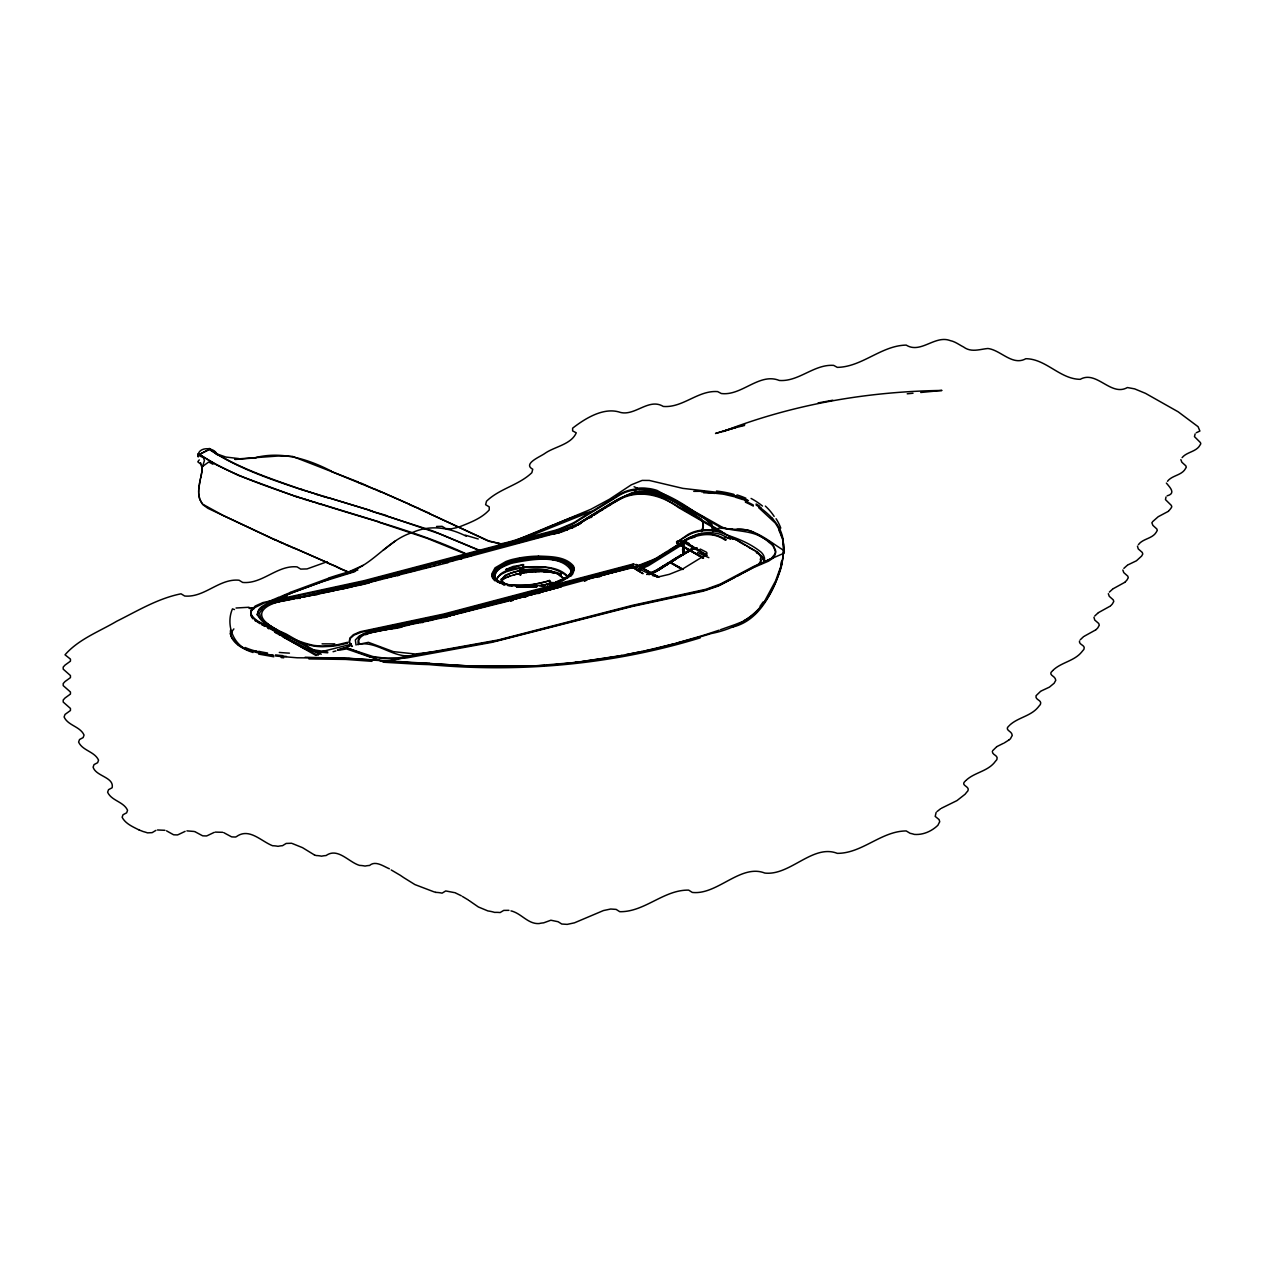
<?xml version="1.0" encoding="UTF-8"?>
<svg xmlns="http://www.w3.org/2000/svg" width="1264" height="1264" viewBox="0 0 1264 1264"><rect width="100%" height="100%" fill="white"/><g stroke="black" fill="none" stroke-linecap="round" stroke-linejoin="round"><path stroke-width="1.5" d="M570.917 567.805L570.838 573.35L566.304 578.233L570.443 574.693L572.276 571.123L571.755 567.662L568.879 564.502L556.697 559.762L538.685 558.167M492.992 575.057L493.323 577.142M572.26 572.94L572.845 568.832M783.664 550.662L783.585 543.899M498.553 582.056L494.73 577.585L495.82 571.628M198.669 491.822L198.701 489.99M571.312 570.838C561.137 553.648 530.169 559.557 512.599 563.033A41.917 24.19 0 0 0 509.755 563.934C503.925 566.351 495.614 569.163 494.635 576.289M493.039 576.258L492.976 575.009M202.019 470.287L202.05 468.881M257.019 614.478C262.312 599.942 283.231 602.659 295.681 598.188M783.269 554.454L783.664 549.571M198.701 490.369L199.127 485.645M494.556 575.989L494.635 574.409M783.554 551.546L782.953 558.009M703.416 525.508L701.646 530.912M783.475 552.589L783.633 550.393A162.866 82.681 -0.1 0 0 782.906 543.109M201.908 471.425L202.019 469.924M198.796 488.915L199.87 481.363M197.848 453.95L198.227 456.968C196.615 446.65 214.043 446.129 217.266 454.74L214.043 451.469M494.587 575.768L494.998 577.522M713.101 531.544L711.695 524.102L704.68 517.845A83.456 48.174 0 0 0 703.637 517.229L695.737 512.694C673.665 497.1 641.243 477.444 615.284 497.179M783.396 553.49L781.989 563.744A211.104 114.187 10.4 0 1 779.256 573.303C770.613 595.834 758.084 621.145 732.298 627.118M783.253 554.643L782.953 556.871M500.007 574.946L497.163 577.885L496.531 580.934M201.75 472.562L201.908 471.061M782.669 558.72L782.811 557.787M782.669 558.83L782.179 561.516M201.75 472.199L201.308 475.011M199.349 484.57L200.17 479.957M493.055 574.456L493.45 572.955M712.975 531.417L711.49 524.607L704.68 518.682A83.456 48.174 0 0 0 703.637 518.066C678.847 502.803 644.656 476.038 615.284 498.016M782.353 560.742L781.989 562.654A211.104 114.187 10.4 0 1 779.24 572.213C769.444 605.804 745.76 626.802 711.332 633.517A332.938 223.633 13.3 0 1 700.288 636.803L654.531 649.017L615.094 656.743M201.545 473.415L200.755 477.602M200.17 480.32L200.455 478.582M201.039 475.928L200.455 478.961M571.044 571.881L571.312 569.021M557.487 584.379L556.16 583.62L556.16 581.898L568.452 576.416L572.845 571.202M781.579 564.329L775.685 580.634M230.554 629.978C228.926 642.159 243.288 649.364 253.069 652.508M318.512 654.152L322.462 651.466L351.013 644.324M493.308 573.493L494.414 571.265M202.035 468.201L204.436 460.491L203.362 457.631L199.064 455.609L198.527 454.266M775.59 580.855L764.088 602.17M570.901 572.229L570.554 573.082L570.838 572.339M572.434 572.418L571.928 573.556M349.543 646.22L350.981 643.629L349.291 645.809L343.113 648.748M570.617 572.797L569.59 574.472M701.646 531.623L703.29 527.594L703.037 522.759A26.923 15.547 0 0 0 700.983 518.856C682.497 506.88 662.747 489.816 639.252 491.491M1109.365 592.089L1112.699 589.056M1080.246 639.789L1083.422 636.772M1036.385 695.39L1040.477 691.455M1138.374 544.721C1142.735 538.559 1152.373 538.827 1156.276 532.176A46.452 11.992 -79.1 0 1 1157.287 530.406A33.322 5.34 83.4 0 0 1156.844 528.984L1152.879 525.366L1151.852 522.727M1123.87 568.373L1127.204 565.356M1094.75 616.01L1098.195 612.803M572.608 574.204L574.077 570.222A16.005 9.243 0 0 0 573.335 567.346C565.024 557.55 550.203 557.993 538.417 557.424A66.96 38.663 0 0 0 519.773 559.209L512.347 560.837A44.114 25.47 0 0 0 505.837 562.986L495.061 569.306L491.886 575.262A16.163 9.338 0 0 0 492.644 578.169M992.888 750.468L996.68 746.74M1182.109 457.647C1186.817 451.769 1196.487 451.943 1200.121 444.928A49.185 12.703 -79.1 0 1 1200.8 443.79A35.25 5.641 83.4 0 0 1200.405 442.558L1194.448 436.617L1195.128 433.915M1167.494 481.284C1172.028 475.232 1181.793 475.501 1185.506 468.581A48.316 12.482 -79.1 0 1 1186.296 467.238A35.313 5.656 83.4 0 0 1185.837 465.831L1181.872 462.245L1180.86 459.622M1036.053 695.927C1034.932 700.13 1042.5 699.956 1040.351 704.554A53.23 19.434 -73.9 0 0 1037.87 707.524C1030.476 716.23 1017.978 717.51 1009.762 725.078M1079.456 641.053C1078.824 645.193 1085.918 644.861 1083.864 649.443A53.878 19.671 -73.9 0 0 1081.605 652.113C1074.116 661.214 1061.033 662.352 1052.817 670.457M1137.458 546.143L1138.248 548.908L1142.277 552.447A33.622 5.388 83.4 0 1 1142.782 554.059A45.962 11.866 -79.1 0 0 1141.661 556.034L1136.447 560.774L1127.772 564.961M1152.42 521.827L1158.203 516.723L1168.284 511.367M1093.945 617.274L1094.75 620.055L1098.716 623.468A32.785 5.246 83.4 0 1 1099.285 625.253A44.919 11.597 -79.1 0 0 1097.8 627.892L1096.046 629.646M572.608 572.592L574.077 568.674A16.005 9.117 -0.1 0 0 573.335 565.83C564.961 556.144 550.188 556.634 538.417 556.065M494.082 571.913L496.12 569.337M495.899 571.691L496.736 570.475M252.437 607.715L249.024 608.316L253.511 609.027L252.437 607.715C245.785 618.76 263.907 623.105 270.354 628.082L313.867 653.204A22.942 13.24 60 0 0 318.228 655.21M761.133 606.42L754.971 613.609M569.859 573.967L568.516 575.61M494.682 571.059L495.757 569.701M496.246 571.217L497.526 569.669M571.249 574.346L570.159 575.705M548.734 583.462L545.937 584.647M571.044 574.583L570.396 575.468M634.907 490.938L637.372 488.236A27.776 16.037 0 0 1 644.956 488.109L650.012 488.678A31.805 18.36 0 0 1 657.122 490.448L719.706 525.777C730.229 532.729 743.975 525.935 754.513 532.887M496.847 570.522L498.285 568.99M1167.146 495.82C1176.231 493.434 1169.911 487.383 1166.356 483.069M1166.008 496.989L1165.455 499.596L1171.333 505.41A34.096 5.467 83.4 0 1 1171.791 506.832A47.068 12.15 -79.1 0 0 1170.891 508.381L1168.568 511.146M570.854 576.163L571.818 575.183M1052.596 670.694C1047.714 674.66 1053.955 675.719 1055.203 678.531A31.268 5.009 83.4 0 1 1055.772 680.332A43.355 11.186 -79.1 0 0 1054.176 683.208L1049.42 687.126L1041.03 691.06M1009.083 725.757C1004.359 729.565 1010.189 730.861 1011.627 733.452A30.936 4.961 83.4 0 1 1012.259 735.443A42.565 10.997 -79.1 0 0 1010.442 738.792L1009.035 739.882M966.028 780.362C974.133 772.667 986.663 771.546 994.136 762.935A52.851 19.308 -73.9 0 1 996.854 759.648C998.686 755.082 992.24 755.43 992.319 751.369M965.57 780.82C959.487 785.829 970.341 785.924 967.845 790.916A51.397 18.77 -73.9 0 0 965.127 794.203L956.959 800.602L941.554 808.186M937.019 811.567L940.653 808.707M936.118 812.468L935.202 816.402L939.057 819.578A27.887 4.471 83.4 0 1 939.737 821.758A31.189 8.058 -79.1 0 0 937.935 825.234C931.679 831.285 923.115 835.077 914.362 834.414A28.946 23.179 19.1 0 0 910.112 833.308L906.209 830.938C881.261 831.08 862.301 853.405 837.305 853.358C812.784 843.736 790.174 875.936 764.799 873.061C740.641 863.533 717.32 895.307 692.277 892.416L688.659 890.125C663.805 889.651 644.64 912.166 619.755 911.692L616.137 909.401L610.702 909.021L603.449 910.554L574.441 922.831L567.188 924.379L561.753 924.016L558.119 921.725L550.867 920.224L543.615 922.862A22.12 17.712 -19.1 0 0 539.08 923.573C528.526 924.221 522.032 914.393 512.694 911.36M570.159 575.547L569.132 576.653M496.246 569.385L497.352 568.279M497.89 569.495L498.695 568.658M568.99 576.605L566.951 576.005M466.353 536.299C449.621 527.546 430.234 524.513 412.585 532.476C387.985 539.823 373.322 564.629 348.722 572.055L336.508 567.015M383.197 550.235L395.585 540.787M498.838 568.705L499.896 567.757M568.547 576.953L567.773 577.695M1008.751 740.104L1004.106 743.042M1110.835 605.646L1112.415 603.892A45.204 11.676 -79.1 0 1 1113.774 601.49A32.343 5.182 83.4 0 0 1113.268 599.879L1109.255 596.308L1108.338 593.701M1095.762 629.867L1083.975 636.392M566.304 577.395L567.204 576.574M1124.77 582.341L1113.268 588.676M1125.055 582.119L1127.03 579.939A45.551 11.755 -79.1 0 1 1128.278 577.743A32.959 5.277 83.4 0 0 1127.772 576.147L1123.759 572.592L1122.843 570.001M1110.266 606.088L1098.479 612.613M568.089 577.3L567.267 578.027M201.94 466.89L208.734 462.008L213.016 464.251M199.238 459.891L197.863 461.676A3.602 1.517 0.3 0 0 198.227 462.229L200.549 463.935L201.94 467.269M498.443 567.631L502.361 565.134M567.599 577.632L565.845 578.754M500.054 567.82L502.882 565.924M996.964 746.55L1003.189 743.437M500.212 567.71L503.088 565.83M667.787 563.254L663.221 566.098A104.675 60.435 0 0 0 661.688 567.078L658.655 569.069A46.057 26.591 0 0 1 652.935 572.023L651.687 572.576L654.72 571.217A36.672 21.172 0 0 0 656.427 570.348L665.717 564.534L662.383 566.477M668.308 563.76L663.221 566.936A104.675 60.435 0 0 0 661.688 567.915L658.655 569.906A46.057 26.591 0 0 1 652.935 572.861L651.687 573.414L654.72 572.055A36.672 21.172 0 0 0 656.427 571.186L662.004 567.805M498.948 567.283L502.566 565.024M565.814 577.553L564.629 578.47M661.388 555.496L667.534 551.61M662.257 556.002L668.403 552.099M663.015 567.315L657.296 570.854A36.672 21.172 0 0 1 655.589 571.723L652.556 573.066M661.135 555.67L658.054 557.614A43.26 24.98 0 0 1 653.535 559.968L651.371 560.9M662.004 556.16L658.923 558.119A43.26 24.98 0 0 1 654.404 560.473L652.24 561.39M661.135 567.299L658.054 569.258A43.26 24.98 0 0 1 653.535 571.612L651.371 572.529M662.636 567.315L663.505 566.809M660.63 568.642L667.108 564.708M580.871 522.822L579.323 523.817M581.029 522.711L590.193 517.023M663.758 566.651L666.586 564.866M565.656 578.675L563.965 579.544M661.246 568.294L658.923 569.748A43.26 24.98 0 0 1 654.404 572.118L652.24 573.034M663.142 566.983L665.717 565.371M581.882 522.269L577.19 525.097M684.883 553.474L685.91 552.826M685.752 553.142L693.509 548.908M501.144 580.366L502.013 579.623M584.979 519.504L577.19 524.434M685.246 553.474L683.176 554.754M606.467 506.169L608.553 504.857M608.9 505.679L605.993 507.591M605.962 506.501L577.648 523.928L559.873 531.149L365.817 582.356L270.385 603.781L263.054 607.763L259.562 613.024L260.763 618.554L266.562 623.689A83.74 48.348 0 0 0 268.616 624.922L277.748 630.167M608.174 506.216L611.176 504.447M682.686 538.622L687.885 535.383A27.223 15.721 0 0 1 724.825 534.166M606.309 507.322L574.283 526.567M683.35 554.454L694.457 547.786M688.232 551.388L680.427 556.255M639.252 491.475A29.451 17.143 0.1 0 0 632.253 492.676L616.642 500.102L585.99 518.761M666.349 564.155L673.127 559.936M674.692 558.972L693.983 547.928M683.555 553.474L693.557 547.375M672.29 561.327L666.871 564.66M670.742 562.464L672.29 561.5M584.205 516.091L614.178 497.795M584.205 516.929L614.178 498.632M589.703 517.245L596.482 513.121M597.035 512.694L602.77 509.218M611.112 503.973L601.237 510.087M597.003 513.168L596.276 513.626L597.066 513.2M589.672 517.703L591.204 516.834M597.73 512.71L598.536 512.299M599.942 511.351L600.874 510.846M602.328 509.866L603.133 509.455M590.825 517.592L591.884 516.929M706.292 555.512A5.672 3.271 0 0 0 705.549 554.928L683.397 542.24A4.945 2.86 0 0 0 676.793 542.272L687.885 534.577A27.223 15.721 0 0 1 724.825 533.361M676.524 542.43L681.644 539.27M668.83 550.298L681.28 542.588M669.083 550.646L681.58 542.904M683.303 554.517L683.808 542.572L682.607 542.272M669.699 550.804C685.072 538.843 707.034 527.341 725.441 540.297M669.952 551.136L682.449 543.409M683.476 542.777L683.745 554.169L682.939 542.066M671.674 560.663L681.422 554.643M671.563 560.916L668.308 562.922M672.085 561.421L673.127 560.774M674.692 559.81L681.786 555.417M668.83 563.444L671.042 562.069M671.421 561.832L673.838 560.363M676.082 558.941L682.829 554.77M583.668 516.423L580.555 518.366A104.675 60.435 0 0 0 579.023 519.362L575.973 521.353A46.057 26.591 0 0 1 570.254 524.291L561.516 527.989A48.964 28.266 0 0 1 554.785 530.374L363.937 580.713L262.88 602.58L255.202 606.056L251.015 610.796L251.315 615.647L255.676 620.261A43.576 25.154 0 0 0 256.892 621.051A77.973 45.014 0 0 0 258.867 622.22L285.696 637.688M583.668 517.26L580.555 519.204A104.675 60.435 0 0 0 579.023 520.199L575.973 522.19A46.057 26.591 0 0 1 570.254 525.129L561.516 528.826A48.964 28.266 0 0 1 554.785 531.212L363.937 581.551L264.05 603.086L253.511 608.221L251.015 611.634L250.762 614.952M595.202 513.832L598.583 511.809M682.307 541.956C694.6 532.049 713.149 531.149 726.326 539.807M681.928 544.863L648.432 565.719L638.573 570.08M672.969 560.031L675.561 558.435M672.969 560.868L676.177 558.925M673.838 560.537L676.43 558.925M609.343 505.047L626.091 495.583L632.269 493.387A29.451 17.001 0 0 1 639.252 492.186C662.747 490.511 682.497 507.575 700.983 519.551A26.923 15.547 0 0 1 703.037 523.47L703.321 524.829M689.417 544.594L683.808 540.708L696.575 534.561A26.133 15.089 0 0 1 702.579 533.171L704.68 532.902A24.743 14.283 0 0 1 717.431 533.582A25.454 14.694 0 0 1 721.349 534.64L730.371 539.175M667.787 550.946L656.427 558.04A36.672 21.172 0 0 1 654.72 558.909L651.687 560.252M668.656 551.436L660.993 556.318A56.39 32.564 0 0 1 655.637 559.446M666.491 563.886L667.534 563.238M679.716 555.86L681.28 554.896M680.759 556.049L679.716 556.697M666.223 565.04L668.656 563.744M609.058 504.589L617.685 499.549A83.977 48.49 0 0 1 619.929 498.332L622.141 497.273A32.88 18.976 0 0 1 662.32 497.668M681.612 555.56L682.449 555.038M501.223 579.781L505.632 577.474M687.442 551.862L690.855 549.966M611.002 504.383L618.617 499.991A89.839 51.871 0 0 1 620.245 499.122C639.157 489.184 661.894 495.188 678.231 507.37L720.543 531.796M565.672 578.58L564.171 579.433M681.928 543.789L648.432 564.36L638.573 568.658M578.28 524.465L559.873 532.191L447.077 562.512M502.013 579.844L504.289 578.391M363.084 565.356L347.6 572.371M577.759 525.208L578.659 524.765M502.187 579.734L505.094 577.996M501.097 579.133L505.237 577.048L505.316 578.106M520.168 569.543L520.42 575.294L520.784 569.479M560.331 573.335L560.584 576.416L560.947 573.271M584.268 580.603L585.374 580.413M657.138 576.937L636.108 564.502L658.876 577.048M702.515 557.93L677.141 542.967L703.527 557.614M677.141 543.536L699.182 555.67M681.865 569.448L669.857 562.006L683.208 569.321M669.857 562.575L682.165 569.29L706.513 554.359A5.435 2.639 -4.5 0 0 706.45 552.194L700.209 549.034M365.659 634.733L375.756 630.531L449.589 614.762L632.521 566.383L640.374 570.791M676.524 541.624L676.809 541.482A4.945 2.86 0 0 1 683.382 541.387L689.37 538.085L694.758 537.279M563.697 578.833L562.733 579.512M563.507 578.944L562.527 579.623M712.059 530.453L719.516 528.004L732.757 529.3M734.969 577.316L718.268 586.069L703.274 591.141L632.205 606.483L491.933 642.349L407.103 657.865L393.088 659.208L370.336 657.122L346.51 648.938L339.984 650.044M741.273 573.761L756.441 565.719A24.364 12.656 7.6 0 0 759.474 563.049L760.612 560.995A24.537 12.719 7.5 0 0 760.912 557.677L760.185 555.512A24.474 12.134 6.8 0 0 757.784 552.336L736.248 539.554L724.857 537.2M737.054 576.226L741.225 574.03M503.483 565.782L504.494 565.119M253.495 608.837L254.427 608.363M562.148 580.824L563.128 580.144L561.722 580.855M296.55 496.815L238.232 475.327L216.428 464.836L199.238 454.519L209.397 449.131C238.754 468.723 272.834 479.246 305.762 491.017M199.238 454.519L209.397 449.526C237.537 468.107 269.785 479.056 301.559 489.658M504.083 565.482L504.921 564.913M504.478 578.501L505.726 577.695M562.322 579.56L561.074 580.318M562.132 579.655L560.853 580.413M575.104 526.567L576.084 526.156M1196.265 432.746L1199.899 431.04L1198.082 426.695L1178.143 411.795L1145.5 393.357L1134.63 388.87L1127.377 387.542C1110.866 396.864 1096.678 370.004 1080.246 379.326C1060.006 379.2 1046.134 358.865 1025.847 358.707C1012.417 366.228 1000.74 350.017 987.895 348.501C979.821 349.227 971.258 352.751 963.595 347.015C959.139 344.788 955.173 341.564 950.165 340.585C934.981 334.739 920.761 354.125 906.209 345.104C881.387 345.499 862.143 366.987 837.305 367.366L833.687 365.391C814.063 364 798.911 381.902 779.303 380.464C759.301 372.359 741.778 396.153 721.286 393.515L717.668 391.603C698.107 390.07 682.844 408.082 663.268 406.439C648.321 397.354 634.117 417.578 618.744 411.906C602.849 407.482 584.948 418.605 572.624 428.18L572.624 430.898L576.258 432.825C571.233 444.596 554.39 446.619 544.816 453.46C540.344 456.731 522.38 463.777 532.744 469.244L531.844 472.704C518.761 485.281 499.533 488.583 486.514 501.208L485.613 504.684L489.231 506.896L489.231 509.929C481.189 518.793 469.26 522.869 458.421 527.278M503.42 564.771L504.984 563.886M504.699 565.182L505.553 564.613M682.244 569.163L669.256 574.346L659.824 576.558A9.148 3.618 -4.8 0 1 656.616 576.558L652.714 575.673M655.589 559.415L652.556 560.758M744.354 620.908L735.032 624.574M505.126 564.976L506.216 564.329M278.475 597.398L267.81 601.933M275.742 599.736L278.475 598.472M337.583 650.044L344.013 647.832L348.311 648.321L381.807 661.341L389.897 660.803L413.897 655.416C393.515 659.555 376.577 639.663 357.459 644.608M575.152 526.393L571.818 527.641M337.804 649.933L346.51 647.847L372.912 656.537L384.161 658.07L398.95 657.786L498.206 639.963L632.205 605.393L705.928 589.277L720.48 583.968L753.755 566.383L783.917 553.221A7.315 4.219 0 0 0 783.933 550.504C769.428 541.766 754.987 528.178 736.959 529.332M505.948 577.806L507.496 576.921M504.526 564.25L506.406 563.286M505.774 564.676L506.896 564.028M505.995 569.479L523.328 564.755M560.647 581.345L558.83 582.104M504.747 572.26C524.576 565.656 550.93 562.685 568.042 576.858M692.008 549.508L696.891 547.928M560.426 580.445L558.356 581.44M572.292 527.815L573.303 527.436M553.3 524.797L516.297 540.186M573.303 527.214L563.191 531.417A37.651 21.741 0 0 1 561.153 532.144L553.016 534.34M506.437 564.392L507.591 563.744M506.817 577.427L508.412 576.558M560.205 580.539L557.882 581.63M647.326 574.409L651.071 572.829L650.138 573.05M267.81 602.359L269.832 601.506M591.078 511.525C559.367 519.33 531.465 538.116 499.343 544.12M566.272 530.343L567.299 529.979M763.819 562.148L771.514 558.246L775.053 553.853A30.083 14.947 6.9 0 0 775.48 550.172L773.157 545.084A25.501 14.726 0 0 0 769.223 541.498L756.678 534.151M565.514 530.295L566.778 529.758M270.354 601.285L271.681 600.732M651.071 560.521L638.225 565.529L540.629 592.2M645.778 563.254L650.755 561.153M651.94 561.026L638.367 566.24L581.898 580.35L606.341 573.793M646.662 563.744L651.624 561.658M646.726 574.488L651.071 572.829M648.827 574.646L651.94 573.335M327.155 561.722L307.041 568.926L300.69 569.1L297.072 566.888C277.29 564.897 262.454 584.284 242.672 582.435L239.054 580.223C219.241 578.28 204.484 597.919 184.67 596.008L181.036 593.811C158 598.378 137.507 610.907 116.683 621.272C99.129 631.637 78.605 639.189 65.017 654.815L70.452 659.113L70.452 661.167L65.017 665.101L63.2 667.092L63.2 669.146L70.452 675.561L70.452 677.615L65.017 681.549L63.2 683.555L63.2 685.609L70.452 692.008L70.452 694.062L65.017 697.997L63.2 700.003L63.2 702.057L70.452 708.44L70.452 710.494L65.017 714.444L64.101 716.988C68.019 725.678 80.138 726.358 84.056 735.063L83.14 737.591L79.521 739.535L78.605 742.079C82.523 750.753 94.61 751.448 98.545 760.138L97.644 762.682L94.026 764.609L93.109 767.153C95.89 776.428 114.329 777.044 112.148 787.741L108.53 789.684L107.614 792.212C111.548 800.902 123.635 801.581 127.553 810.271L126.653 812.815L123.019 814.743L122.118 817.271C125.436 823.686 132.736 826.751 138.882 829.863M554.043 524.639L590.888 509.281L609.453 499.248L631.321 484.807L642.191 480.399L649.317 480.446L682.86 488.378L720.986 492.739L736.059 496.025M645.161 563.507L642.949 564.423M645.714 564.139L643.818 564.913A42.502 24.537 0 0 1 638.02 566.857L635.444 567.52M649.19 574.456L651.071 573.666M560.521 581.156L558.119 582.104M505.932 563.649L507.385 562.907M507.133 564.107L508.286 563.475M282.709 596.181L321.862 581.851L354.915 571.644M507.717 577.048L509.36 576.194M290.12 592.421L329.383 577.948M290.12 593.511L329.383 579.038M506.643 563.365L508.144 562.622M507.812 563.823L509.755 562.938M559.794 581.645L559.557 581.914A42.312 24.427 0 0 1 558.562 582.119M508.649 576.684L510.593 575.768M360.572 643.945L368.409 642.333L393.325 651.624L415.224 653.994L437.976 651.308L496.515 640.848L632.743 605.883L706.07 589.909L720.654 584.695L753.755 567.473L768.559 561.153L772.715 558.293L775.053 554.943A30.083 14.947 6.9 0 0 775.48 551.262L773.157 546.174A25.501 14.726 0 0 0 769.223 542.588C755.319 528.921 736.185 532.586 719.706 526.867L680.538 504.889M509.266 563.286L509.755 563.096A41.917 24.19 0 0 1 512.599 562.196L513.942 561.643M509.597 576.321L510.593 575.973A41.57 24 0 0 1 512.9 575.246L514.243 574.662M508.397 562.701L508.649 562.448A43.039 24.853 0 0 1 511.888 561.406L512.441 561.248M548.292 584.426L551.657 583.415L549.413 580.287C544.61 584.474 489.911 591.347 505.047 575.389C522.759 568.184 550.756 563.87 564.455 579.623M553.016 583.036L551.657 583.415L549.461 580.776L529.316 585.437L509.755 585.09M522.095 539.222L587.144 513.058M720.527 629.693L734.352 624.811M551.625 582.83L548.829 583.778M551.657 583.32L550.267 583.952M719.09 630.199L704.032 635.144M551.104 584.568L557.266 582.72M556.666 581.898L555.133 582.578M556.413 581.977L554.864 582.657M549.082 583.352L553.158 582.467L557.677 584.979M556.207 583.067L557.013 582.815M556.745 582.736L555.259 583.052M518.098 540.55L520.847 539.665M556.16 583.62L557.772 583.115M547.438 584.711L549.145 584.063M555.939 582.988L554.564 583.573M347.6 573.461L357.886 569.969M554.612 582.562L553.553 583.052M703.384 635.334L676.193 643.218M554.343 582.641L553.284 583.131M555.117 583.241L553.632 583.526M513.927 541.829L516.723 540.992M633.706 563.902L632.032 565.134A72.427 41.807 0 0 0 633.706 564.708L633.706 563.902A72.427 41.807 0 0 1 632.032 564.329L443.759 614.02L360.114 631.747L353.367 634.686L349.796 638.162L349.243 642.554L351.566 646.441M633.706 564.708L631.384 567.125M591.963 511.272L593.764 510.735M737.275 427.2L715.519 433.473L744.733 424.546L722.992 431.53C792.844 404.29 867.167 391.477 941.98 390.45L920.745 392.488M553.284 582.957L552.21 583.431M554.296 583.494L553.174 583.968M509.724 543.046L512.536 542.24M513.168 575.167L515.902 574.235M553.727 583.652L552.51 583.842M472.673 555.149L471.203 555.56M553.442 583.731L552.305 584.205M551.578 589.214L550.124 589.624M339.684 568.421L348.722 572.434L355.863 570.491M333.064 651.718L335.971 650.913M468.249 556.365L466.779 556.76M541.45 585.801L545.1 585.121M545.242 585.343L542.999 585.927M157.479 829.974L164.952 830.306M186.93 830.875L194.403 831.491M446.066 562.385L443.111 563.191M452.717 560.584L454.203 560.173M457.157 559.383L459.369 558.767M448.42 562.496L362.736 584.158L310.075 595.044M460.238 559.273L461.723 558.878M513.01 561.105L511.888 561.579A43.039 24.853 0 0 0 508.649 562.606M512.726 561.342L513.579 560.947M513.674 561.88L514.511 561.5M539.886 591.9L513.532 599.025M531.117 594.775L532.586 594.38M536.236 593.385L537.706 592.99M523.849 597.208L524.923 596.971M537.216 593.574L538.211 593.29M524.686 597.272L526.14 596.877M538.575 593.495L540.028 593.1M700.256 637.846C612.819 664.674 520.294 672.954 429.333 664.627A556.618 288.824 0.8 0 1 415.903 664.121L383.055 662.194M512.994 544.105L514.732 543.631M551.926 583.51L551.104 583.731M586.844 579.528L588.36 579.117M596.055 577.048L597.524 576.653M584.742 580.824L586.654 580.318M155.883 830.401L152.138 832.644L147.493 832.865A43.782 33.907 30 0 0 143.085 831.522L139.087 829.942M185.113 831.364L178.319 834.603A34.144 24.932 -40.9 0 0 177.418 834.935L173.784 834.809A34.807 25.422 40.9 0 0 173.105 834.509L166.532 830.843M215.259 832.107L222.733 832.312M517.703 542.825L519.931 542.24M438.655 564.392L440.141 563.997M600.827 575.752L602.296 575.373M598.757 577.048L599.847 576.747M673.08 644.055L644.04 651.071M214.122 832.423L207.328 835.646A34.412 25.138 -40.9 0 0 206.427 835.962L202.793 835.836A35.123 25.643 40.9 0 0 202.114 835.536L194.861 831.649M522.158 541.64L523.644 541.245M435.669 565.182L434.184 565.577M552.605 583.952L550.867 584.568M526.63 540.455L528.858 539.854M552.305 584.031L551.151 584.505M605.598 574.488L607.447 573.998M546.111 535.367L549.113 534.593M608.695 573.429L632.521 567.252L643.06 573.651A303.376 175.159 0 0 1 637.625 570.475M512.789 599.721L561.121 586.78L507.591 601.064M531.86 539.08L534.103 538.48M543.868 535.952L541.608 536.552M513.295 561.184L514.164 560.805M514.227 561.737L515.064 561.358M514.511 574.804L517.608 573.84M512.062 599.405L510.577 599.784M512.931 600.416L510.703 600.985M536.363 537.911L539.365 537.121M347.521 642.302L338.863 644.419A44.524 27.144 0.1 0 1 330.947 645.651L322.431 645.999A47.621 27.492 0 0 1 313.867 645.398C293.106 641.101 272.108 629.33 257.208 614.952M510.372 600.779L511.462 600.558M377.683 580.065L374.665 580.824M379.943 579.481L382.202 578.896M413.834 570.791L416.851 570.017M430.439 566.556L428.938 566.951M550.82 583.636L549.429 584.158M551.736 584.189L550.519 584.363M512.173 599.626L500.244 602.675M458.548 613.356L435.006 618.839M384.461 578.312L387.463 577.553M389.723 576.969L392.741 576.194M394.257 575.815L396.517 575.231M399.519 574.456L401.036 574.077M404.053 573.303L406.313 572.718M409.315 571.944L411.574 571.375M419.111 569.448L421.386 568.863M397.386 575.736L398.887 575.341M498.648 602.833L451.738 614.841M509.092 600.179L461.518 612.598M453.239 614.968L454.724 614.588M462.908 612.487L464.394 612.108M468.122 611.144L469.608 610.765M483.006 607.336L484.491 606.957M424.404 568.089L426.663 567.52M372.406 581.408L370.131 581.977M514.78 561.595L515.917 561.153M695.943 548.149L696.922 547.991M634.575 567.015L637.135 566.335A42.502 24.537 0 0 0 642.965 564.423M502.377 602.375L503.862 601.996M508.46 601.064L448.736 616.105M513.879 561.042L514.748 560.647M452.591 614.889L409.915 624.211M450.363 615.916L447.993 616.295M368.614 582.356L353.92 585.801M369.483 582.862L361.82 584.726M549.982 583.842L549.145 584.221M633.122 567.378L631.668 567.726L632.474 568.2M632.727 568.184L633.991 567.868M448.862 616.295L444.217 617.211M549.666 584.568L550.567 584.474M445.75 617.274L446.966 617.022M514.464 560.9L515.633 560.442M515.349 561.453L516.771 560.947M446.603 616.848L443.459 617.401M444.596 617.559L445.813 617.306M551.388 534.024L555.196 533.092A52.314 30.21 0 0 0 562.354 530.943L575.483 525.334A33.512 19.339 0 0 0 577.19 524.434M347.521 643.186L338.863 645.193A44.556 25.722 0 0 1 330.947 646.378L322.431 646.71A47.621 27.492 0 0 1 313.867 646.094L301.053 643.218L287.149 635.966M444.328 617.401L431.893 620.024M548.86 584.126L547.423 584.632M515.048 560.758L516.549 560.236M516.186 574.377L518.761 573.603M739.092 426.774L744.528 425.494M516.202 561.248L517.94 560.695M286.027 599.436C243.589 605.203 253.89 621.493 285.174 634.828M361.046 584.9L343.84 588.313M547.991 584.331L546.854 584.584M553.379 585.295L550.235 583.494L545.953 584.41A60.83 34.649 -0.1 0 1 540.818 585.279A64.322 36.609 -0.1 0 1 532.855 586.101C519.773 586.117 503.325 587.318 493.418 577.364M515.933 560.537L516.85 560.173M517.071 561.042L519.409 560.394M457.047 527.578L451.169 528.873L445.718 528.557L442.1 526.33L436.538 526.456M434.231 619.012L426.426 620.703M432.762 620.024L408.335 625.032M503.246 543.678L500.797 544.199M351.771 586.607L353.351 586.275M351.629 587.002L347.663 587.855M517.892 573.998L521.116 573.145M427.99 620.877L426.426 621.209M642.27 651.45L626.091 654.705M286.596 599.689L290.609 598.867M345.214 588.36L346.873 588.029M516.85 560.347L518.066 559.92M334.296 590.335L346.083 588.187M334.138 590.715L326.902 592.231M344.487 588.534L313.504 594.665M413.849 623.373L420.928 621.872M424.072 621.209L425.636 620.877M420.138 622.536L421.702 622.204M421.907 622.631L423.108 622.378M517.15 560.284L518.366 559.857M405.965 625.032L412.333 623.91M409.173 624.574L402.805 625.696M408.414 625.206L393.388 628.319M326.965 592.231L314.894 594.728M406.028 625.238L398.065 626.675M403.595 626.028C395.126 631.921 353.794 626.043 358.391 644.514M315.763 594.554L295.492 597.919M316.458 594.728L317.501 594.522M397.275 627.339L363.653 634.054A20.603 11.897 0 0 0 358.897 636.282L355.342 639.979L356.053 645.067M313.361 595.044L307.721 596.197M518.524 560.742L520.01 560.268M392.598 628.477L383.829 630.246M390.149 628.808L390.939 628.65M308.463 596.039L310.28 595.312M519.046 573.745L521.416 573.098M308.669 595.644L305.43 596.292M306.915 596.355L298.936 597.556M297.324 598.504L298.43 598.33M518.366 560.031L522.127 559.178M384.556 629.93L370.968 632.743A45.583 26.307 0 0 0 369.436 633.09C364.68 633.912 356.1 637.846 359.482 643.913M296.297 598.425L298.794 597.951M305.288 596.671L293.864 598.235M299.6 598.457L300.421 598.299M544.8 585.011L539.681 585.88M291.415 598.709L293.043 598.393M297.166 598.267C262.533 601.948 243.747 616.295 285.885 633.864L321.23 654.278M518.682 559.968L522.443 559.13M519.709 560.331L512.268 561.785A42.66 24.632 0 0 0 509.076 562.796C499.501 563.791 486.134 577.553 500.054 582.862M544.5 585.074L540.897 585.69M519.773 557.803L512.347 559.431A44.114 25.343 0.1 0 0 505.837 561.564L495.061 567.836L491.886 573.745A16.163 9.243 -0.2 0 0 492.644 576.605L495.014 579.876M519.267 560.126L525.966 558.625M545.163 585.674L543.394 585.896M818.077 402.932L832.786 400.23M621.92 655.463L579.354 661.894M536.773 586.765L534.419 587.16M522.016 573.192L525.334 572.466M522.111 560.063L524.56 559.241M522.316 573.145L527.357 572.039M522.427 560.015L525.492 559.383M613.214 656.948L604.445 658.339M523.565 564.724L513.089 566.446L505.837 569.543M522.964 564.376L522.964 572.213L538.369 570.901L552.937 571.818M522.759 559.241L525.65 558.672M522.964 572.213L525.524 572.26M603.639 658.465L581.961 661.562M524.876 559.462L530.201 558.167M525.95 572.592L527.183 572.229M526.251 572.545L529.648 571.944M580.366 661.783L575.61 662.368M526.725 559.383L529.016 558.704M573.73 662.605L578.011 662.067M527.041 559.336L530.485 558.814M526.614 558.704L529.869 558.198M575.657 662.368L564.329 663.679M573.303 662.636L532.16 666.081M536.6 586.259L533.171 586.733M536.6 586.417L533.487 586.717M528.715 572.039L531.433 571.628M562.417 663.884L554.296 664.69M536.489 586.859L535.209 586.97M536.615 586.938L534.893 587.002M529.237 558.925L532.492 558.167M907.236 393.799L913.019 393.246M498.458 544.152L501.129 543.899L488.726 541.261L429.397 513.532M256.086 457.442C282.551 451.137 307.895 459.101 331.405 471.14M256.086 457.821L235.057 459.48M529.964 572.134L532.065 571.581M530.264 572.102L534.309 571.597M535.004 587.081L533.297 587.144M552.858 664.817L546.317 665.322M531.18 558.261L535.446 557.835M236.02 608.016L249.008 607.257M532.065 558.846L537.105 558.435M532.381 558.83L536.157 558.625M532.855 586.591L530.991 586.875M532.76 571.691L536.473 571.344M532.539 586.622L530.675 586.891M532.571 558.404L534.798 558.024M544.784 665.433L532.966 666.049M532.902 558.388L538.053 557.93M235.057 459.116L278.807 455.972L292.537 456.399L358.249 481.995M530.675 586.733L529.426 586.954M534.941 571.77L536.789 571.328M530.359 586.733L529.11 586.954M535.241 571.755L539.87 571.644M531.338 666.112L470.524 666.112L349.196 658.339M529.11 586.796L527.878 586.986M693.731 491.348L704.222 491.301M528.81 586.796L526.63 587.017M536.789 571.486L539.286 571.281M532.239 666.144L474.98 666.27L429.333 663.537M536.758 557.961L540.328 557.914M537.405 558.198L538.385 557.93M538.037 558.577L541.45 558.577M527.562 586.828L524.781 586.844M538.353 558.562L541.134 558.562M538.369 558.167L539.997 557.914M538.654 571.454L541.45 571.296M308.922 658.939L345.672 659.413L372.011 661.325M525.397 587.017L523.865 586.828M540.486 571.439L543.204 571.707M540.787 571.439L542.066 571.312M540.976 557.756L543.204 557.977M342.149 658.228L297.182 657.786L281.161 656.458M524.481 587.002L522.948 586.812M541.292 557.756L543.52 557.993M327.739 651.971L306.757 648.764L289.377 639.821M327.739 652.809L316 651.782L305.588 649.206M542.066 558.419L544.184 558.656M523.565 586.986L521.447 586.749M542.367 558.419L544.484 558.672M305.114 657.248L349.512 658.481L415.903 663.031M342.149 658.086L348.753 658.323M542.904 571.486L556.697 572.924M522.648 586.97L520.847 586.717M543.504 571.502L545.574 571.818M543.836 557.835L545.716 558.088M543.804 571.518L545.874 571.834M544.152 557.851L546.032 558.119M521.147 586.907L518.493 586.559M544.784 558.514L546.269 558.767M724.62 534.293C737.354 538.227 750.263 543.425 761.039 552.115A26.323 13.051 7 0 1 763.646 555.544L764.436 557.914M545.084 558.53L546.569 558.783M546.032 557.945L547.881 558.246M545.874 571.628L547.612 571.96M519.962 586.828L517.908 586.512M286.438 656.443L283.689 656.253M546.348 557.961L547.565 558.056M546.159 571.644L549.034 572.102M546.569 558.625L547.739 558.878M546.87 558.641L548.039 558.909M518.524 587.128L517.039 587.002M701.267 491.696L723.624 494.208L736.059 497.115M547.881 558.088L549.082 558.356M518.193 586.701L517.324 586.464M548.181 558.103L549.382 558.388M548.039 558.735L549.477 559.051M547.897 571.77L550.156 572.213M517.466 587.112L516.455 586.938M548.323 558.767L549.176 558.846M517.624 586.654L516.47 586.37M238.691 458.563L225.845 457.047L215.133 453.302M549.382 558.214L550.583 558.514M281.161 657.549L283.689 657.817M549.682 558.246L551.736 558.656M549.319 571.913L552.336 572.513M549.477 558.878L550.33 559.146M549.761 558.909L550.598 559.178M550.867 558.388L552.605 558.783M550.425 572.039L553.126 572.624M550.598 559.004L551.436 559.273M273.34 655.258L265.472 654.104M550.883 559.036L553.079 559.51M552.036 558.53L553.458 558.909M273.83 655.684L258.693 653.014M273.83 656.774L258.693 654.104M552.542 559.273L553.869 559.652M552.605 572.339L553.916 572.75M512.615 585.864L510.782 585.548M553.332 559.383L555.18 559.873M554.027 558.83L555.133 559.194M553.758 571.944L556.697 572.481M553.395 572.466L555.196 572.987M501.129 543.899L488.726 540.897L419.443 509.092M554.58 558.925L555.67 559.288M554.138 559.525L555.686 559.984M554.185 572.592L555.702 573.098M511.557 585.848L510.277 585.453M555.402 559.067L558.293 559.841M555.939 559.162L558.799 559.968M510.277 585.611L509.266 585.232M555.939 559.857L557.914 560.473M510.008 585.564L508.523 585.074M555.955 572.94L557.171 573.414M509.281 584.995C489.863 580.998 512.773 570.538 520.499 570.965C534.704 569.89 554.454 567.015 564.313 579.56M507.512 585.437L509.266 585.848M556.95 560.078L558.641 560.647M509.013 585.358L507.575 584.837M557.408 573.256L558.356 573.698M558.546 559.731L559.557 560.157M557.914 573.192L559.32 573.556M558.151 560.363L559.557 560.9M557.882 573.366L559.036 573.888M559.051 559.857L560.268 560.347M256.75 652.271L255.865 652.05M292.079 843.436L302.507 847.654L314.12 854.764M291.399 843.262L286.185 843.436L282.899 845.458A22.294 12.877 -60 0 0 282.567 845.695A23.463 18.786 -19.1 0 0 278.017 846.327A26.37 20.429 30 0 0 272.597 845.742C260.937 841.176 249.087 827.367 236.336 836.705A34.681 25.327 -40.9 0 0 235.42 837.037L231.802 836.894A35.424 25.865 40.9 0 0 231.122 836.61L223.87 832.707M733.31 495.235L736.059 495.994M558.862 560.537L559.778 560.963M512.015 911.17L510.988 910.902M478.25 538.985L465.247 535.146M508.95 910.333L503.736 910.396L500.117 912.561A27.539 22.483 0 0 0 494.666 912.403A40.322 29.451 40.9 0 0 487.888 910.933L478.361 906.967L469.181 900.616M560.521 560.236L561.69 560.758M559.778 560.789L560.884 561.295M560.758 560.315L561.911 560.837M559.999 560.853L561.311 561.437M504.984 584.884L502.424 584.189M369.752 510.293L328.593 497.779M369.799 510.703L386.026 515.317M505.521 584.442L504.225 583.857M372.722 511.193L324.263 496.436M372.754 511.62L432.43 530.785L480.62 550.756M328.64 498.19L321.372 495.551M320.961 504.083L378.378 521.621M321.009 504.51L310.818 500.939M324.295 496.863L318.512 494.651M321.419 495.962L317.074 494.208M313.709 501.84C364.838 518.84 417.768 531.228 466.811 554.169M313.741 502.266L307.942 500.038M386.057 515.728L439.461 533.787L479.372 550.567M318.544 495.061L312.793 492.865M317.106 494.619L309.949 491.965M378.426 522.048L427.216 538.369L465.579 553.995M310.849 501.35L305.066 499.138M505.3 584.379L504.02 583.794M307.974 500.449L300.785 497.763M312.824 493.276L305.714 490.606M305.098 499.549L296.519 496.389M309.996 492.375L301.511 489.247M300.816 498.19C266.088 485.882 230.174 474.774 199.238 454.124M504.462 584.6L502.961 584.237M253.069 651.434C233.887 648.448 225.197 625.238 232.465 608.885L234.488 609.548M502.74 584.158L503.625 584.632M561.532 561.342L562.764 561.943M561.943 561.485L562.954 562.022M503.372 584.237L499.201 582.42M503.815 583.889L502.63 583.273M305.003 649.001L283.073 637.009M563.665 561.263L564.487 561.753M503.214 583.668L502.061 583.036M455.688 893.032L461.249 895.749M563.87 561.342L565.087 562.006M454.787 892.684L445.718 890.946L442.1 893.142A29.435 23.795 13.9 0 0 435.748 892.368M314.309 854.827L316.095 855.538A26.639 20.635 30 0 1 321.546 856.186A23.7 18.976 -19.1 0 1 326.065 855.554C337.82 847.212 348.69 862.206 359.608 865.413A26.923 20.856 30 0 1 365.043 866.077A23.953 19.181 -19.1 0 1 369.578 865.461C375.471 860.263 383.482 866.346 389.359 868.779M361.346 483.243L380.274 491.807M331.405 471.504L373.891 488.994M358.249 482.358L361.346 483.622M502.424 583.352L500.465 582.293M745.033 499.138L748.414 500.623M564.692 561.674L565.845 562.338M563.728 562.164L564.645 562.733M501.871 583.115L501.144 582.625M501.16 583.368L499.059 582.578M380.274 491.427L409.552 504.336M326.902 562.401L294.386 548.134M326.902 562.78L339.684 568.042M294.386 548.497L281.287 542.351M373.891 488.615L419.443 508.728M409.552 504.699L429.397 513.168M287.844 545.258L336.508 566.635M287.844 545.621L274.762 539.444M281.287 542.714L223.365 515.57L202.951 504.336M274.762 539.807L207.896 508.318L202.951 504.715L200.581 500.892M634.086 486.735L637.372 488.236M662.526 497.526L722.013 531.638M742.853 498.237L747.135 500.307M742.853 499.312L747.135 501.381M566.035 562.259L568.089 563.523M564.834 562.638L566.335 563.586M565.577 575.31L566.446 575.736M724.62 533.487L734.51 539.112M566.588 562.527L568.247 563.618M565.356 562.891L566.493 563.681M279.06 634.338L313.867 654.294A22.942 13.24 60 0 0 316.047 655.463M689.417 543.615L683.808 540.708M500.465 583.289L499.643 582.862M500.291 582.372L497.321 580.271M686.494 543.062L690.792 545.353M499.975 582.198L497.684 580.555M690.681 545.353L693.525 546.901M677.141 542.967L701.362 556.918M636.108 564.502L658.591 577.206M638.589 566.114L658.165 577.19M754.118 550.393L752.459 549.461M692.072 546.127L705.486 554.169A5.672 3.271 0 0 1 706.845 555.512M669.857 562.006L682.908 569.495M259.926 623.658L258.867 623.057M261.522 624.574L262.564 625.174M556.16 581.898L559.32 583.715M735.063 539.412L736.691 540.36M751.922 549.161L750.279 548.213M741.036 542.872L739.961 542.24M741.589 543.188L743.216 544.12M743.769 544.436L745.397 545.384M746.487 546.016L747.577 546.633M732.883 538.97L731.256 538.022M583.873 580.334L584.695 580.808M210.835 449.858L209.16 448.372M280.418 631.716L318.986 653.978M268.869 628.824L267.826 628.208M274.651 632.158L275.71 632.758M276.231 633.059L277.811 633.975M278.87 634.575L279.913 635.192M737.781 540.992L738.871 541.608M286.217 637.988L288.856 639.521M263.623 625.775L264.666 626.391M748.651 547.265L749.742 547.897M701.789 556.95L703.242 557.787M701.062 556.523L703.527 558.182M728.554 536.442L730.703 537.706M462.387 896.429L468.502 900.11M697.507 549.255L700.177 550.851M566.635 563.602L567.647 564.408M637.625 570.475L631.826 566.841L631.368 565.277L443.759 614.825L361.22 632.253L354.11 635.049L349.954 638.699L349.401 642.317L352.419 646.41M755.208 551.025A81.97 47.321 0 0 1 756.82 551.973L762.097 556.334L764.467 561.801M756.283 552.463A81.97 47.321 0 0 1 756.82 552.779L757.215 553.032M496.847 581.25L497.732 582.009M391.192 869.948L400.404 875.367A158.869 91.719 60 0 0 404.022 877.816L414.908 884.579L433.489 891.657A37.304 26.117 46.1 0 1 435.748 892.416M632.3 567.978L631.573 567.394M758.59 506.501C769.476 514.416 780.457 524.607 782.858 538.527M758.59 507.591L775.164 522.964A147.651 70.452 5.1 0 1 777.992 527.451L778.829 528.968M757.61 553.269L762.097 557.14L764.372 561.943M567.362 564.044L568.042 564.518M497.131 581.614L496.31 580.855M705.407 554.074L706.434 554.912A5.388 3.113 0 0 1 706.75 555.402M238.28 644.545L232.323 638.446M760.296 507.48L761.149 508.081M569.132 564.028L570.412 565.213M254.917 620.545L255.676 621.098A43.576 25.154 0 0 0 256.071 621.367M568.421 564.803L569.211 565.672M497.558 580.634L496.452 579.465M570.19 564.834L571.265 566.067M497.084 580.239L495.456 578.217L496.088 579.054M568.99 565.292L570.57 567.331L570.143 566.525M494.967 580.855L493.244 579.086M570.649 565.245L571.707 566.446M253.005 618.87L252.247 617.97M494.714 579.544L494.192 578.896M771.735 517.892L772.968 519.393M202.035 503.609L200.044 499.675M572.007 566.888L572.955 569.701M251.82 617.385L250.936 615.568M495.456 578.375L494.761 576.858M568.5 577.095C558.562 565.703 541.087 566.572 527.23 566.825C517.102 568.516 499.406 568.547 496.594 580.682M570.633 567.267L571.059 568.294M231.549 637.103L230.238 633.675M778.814 528.415L779.604 530.011M779.604 530.564L780.947 533.819A157.052 77.973 6.9 0 1 782.858 540.423L783.411 543.078M200.044 500.038L199.238 497.052M200.549 462.703L201.023 464.299M782.116 536.773L782.969 540.313M199.586 498.727L198.796 494.287M682.655 550.393L682.592 549.429A8.643 5.009 -1.3 0 1 683.255 547.786M198.969 496.041L198.685 492.865M202.035 467.838L202.05 469.244M198.669 491.443L198.685 493.229M783.696 548.766L783.585 545.416A145.945 72.459 6.9 0 0 783.159 542.082M756.82 551.973L756.82 552.779M705.407 554.122L705.407 554.928M683.445 542.367L683.445 553.995M683.145 542.193L683.145 553.822M632.521 566.383L632.521 567.252M560.695 573.129L560.584 576.416M550.235 583.494L550.235 585.216M523.47 564.66L523.565 572.56M520.531 569.321L520.531 574.93M520.42 569.685L520.42 575.294M500.228 575.025A30.668 15.358 1.5 0 1 505.015 572.418M559.573 532.539A52.314 30.21 0 0 1 558.862 532.744M745.349 501.113A127.285 57.338 -0.9 0 1 753.281 505M756.125 503.957A126.384 56.785 -0.7 0 1 759.68 506.153M782.669 538.622A131.235 67.608 -31.2 0 1 783.317 544.01M429.365 663.331A556.618 288.619 0.8 0 1 415.935 662.826M282.773 655.621A148.33 42.486 -8.9 0 1 275.473 654.894M260.036 652.208A137.507 52.535 -16.1 0 1 254.333 650.723M278.649 597.509A284.242 161.871 5 0 1 290.293 592.547M329.24 577.822A366.307 209.476 5.3 0 1 347.458 572.229M735.711 496.215A133.447 54.368 -3.5 0 1 742.505 498.395M745.397 502.171A127.285 57.386 -0.9 0 1 753.328 506.074M756.125 505.047A126.384 56.785 -0.7 0 1 759.68 507.243M282.82 656.68A148.33 42.47 -8.9 0 1 275.52 655.969M259.989 653.314A137.523 52.551 -16.1 0 1 254.301 651.829M278.665 598.615A284.242 161.855 5 0 1 290.309 593.653M329.177 578.849A366.307 209.555 5.4 0 1 347.395 573.256M698.787 491.206A158.506 56.216 -11 0 1 701.789 491.206M735.664 497.321A133.447 54.336 -3.4 0 1 742.458 499.501M764.42 557.914A26.686 13.857 7.6 0 1 763.835 562.148M652.84 574.915A132.831 97.549 87.8 0 1 640.674 569.685M708.851 557.677A177.276 32.611 35.1 0 1 697.617 552.415M760.185 559.083A24.427 14.094 0 0 1 760.896 563.965M519.804 557.882A66.96 38.22 0 0 1 538.417 556.128M257.824 622.441A77.973 45.014 0 0 1 257.303 622.141M736.991 494.903A127.206 82.46 -24.8 0 1 745.934 498.237M751.085 498.443A123.793 76.756 -20.7 0 1 762.476 506.058M765.368 506.09A127.822 73.091 -12.8 0 1 774.153 516.439M776.064 518.714A146.355 76.788 -3.7 0 1 780.789 528.131M778.814 530.106A154.24 77.91 1 0 1 781.594 536.821M781.405 561.579A230.949 116.304 -10.1 0 1 780.71 564.376M763.093 601.996A271.697 148.725 -1.9 0 1 760.075 606.214M754.529 613.419A60.656 35.123 4.6 0 1 743.943 620.64M334.786 643.866A159.627 19.766 -2.5 0 1 322.067 643.85M289.424 653.14A149.12 40.527 -8.5 0 1 279.297 652.429M267.526 652.998A141.284 47.1 -12.5 0 1 258.725 651.323M257.05 651.45A137.808 48.174 -13.9 0 1 245.137 647.5M243.083 647.689A128.754 45.725 -14.6 0 1 238.011 644.656M232.481 638.415A183.359 63.658 -12.4 0 1 231.675 637.072M231.154 633.422A71.353 24.522 -7.7 0 1 233.887 628.903M276.342 600.21A252.942 35.029 -16.3 0 1 287.228 595.786M516.818 541.182A123.667 94.847 -2 0 1 503.641 544.784M703.574 492.77A149.231 97.296 -25.9 0 1 714.839 493.402M716.483 491.048A137.571 92.272 -27.6 0 1 733.942 494.382M580.966 523.217L580.192 523.723L581.029 523.249M594.807 514.527L594.064 514.985L594.87 514.559"/></g></svg>
